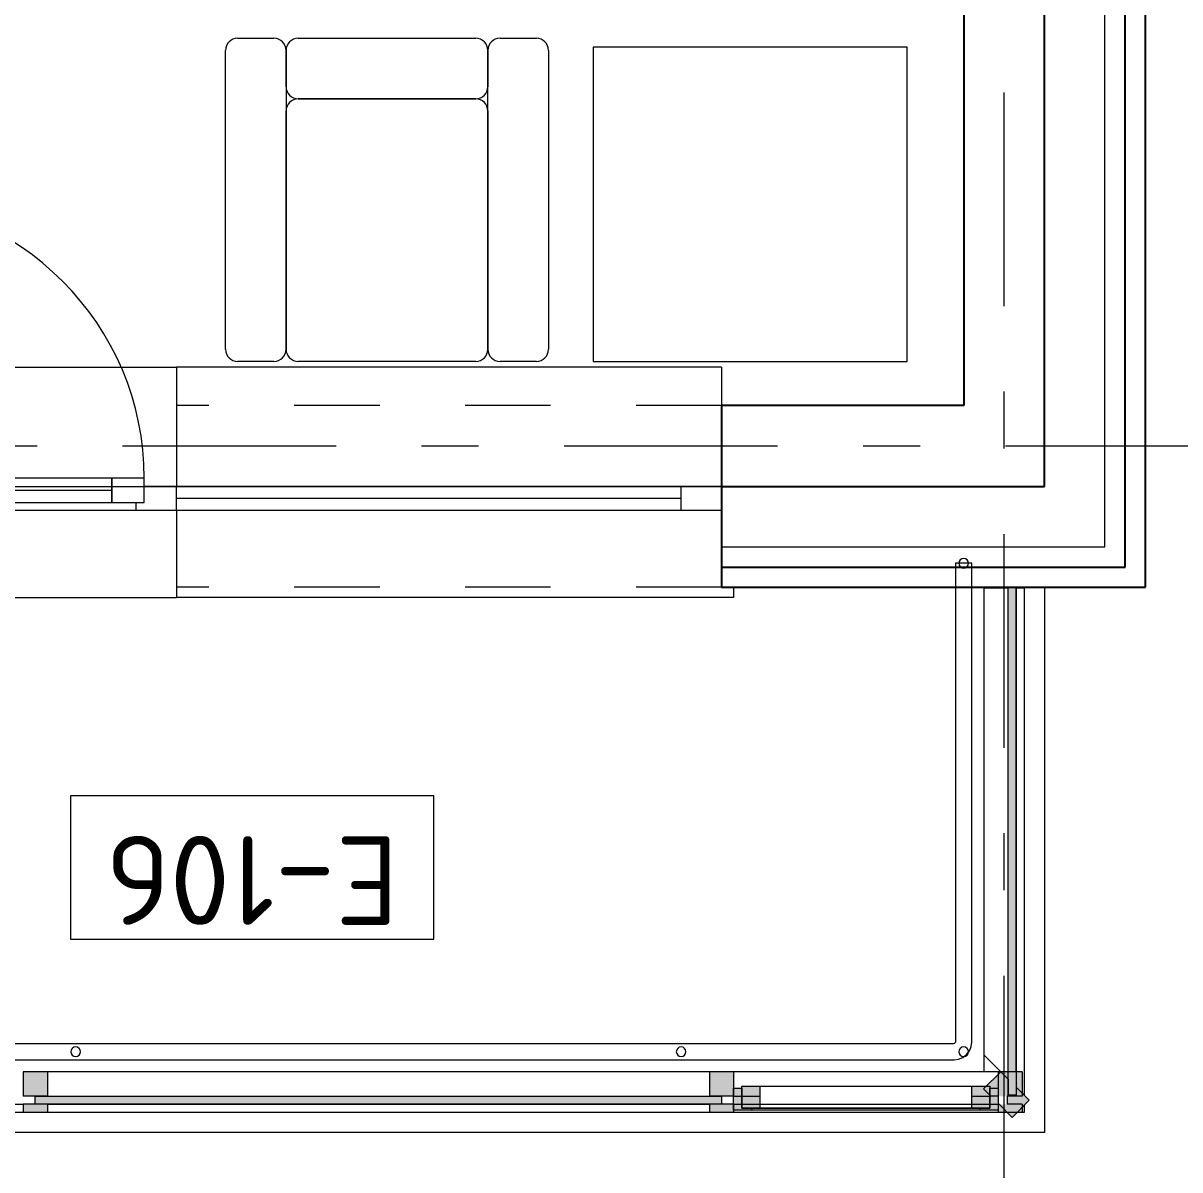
# Model space of a CAD drawing. Header units: millimetres. Extents: x 18162 to 3540582, y 72188 to 247925.
# Drawn here: x 367014 to 369879, y 76853 to 79693 of the extents above; entities that cross this region are included whole.
import ezdxf
from ezdxf.enums import TextEntityAlignment as Align

# ---------------------------------------------------------------- set-up
doc = ezdxf.new("R2010")
doc.units = ezdxf.units.MM
doc.header["$MEASUREMENT"] = 0
doc.set_wipeout_variables(frame=1)
for name, pattern in [('Dashed', [423.333333, 211.666667, -211.666667]), ('Double Dashed', [1093.611073, 529.166651, -211.666656, 141.111112, -211.666656]), ('Wipeout_Contour', [1000, 0, -1000])]:
    doc.linetypes.add(name, pattern=pattern)
for name, color, linetype in [('Archicad Windows', 7, 'Continuous'), ('Archicad Zone Stamps', 7, 'Continuous'), ('Dimensioning - General', 7, 'Continuous'), ('Finish - Wall', 7, 'Continuous'), ('Interior - Furniture', 7, 'Continuous'), ('Interior - Stair & Railing', 7, 'Continuous'), ('Model Unit - Zone A', 7, 'Continuous'), ('Structural - Bearing', 7, 'Continuous'), ('Structural - Grid', 7, 'Continuous')]:
    doc.layers.add(name, color=color, linetype=linetype)
doc.styles.add('GENERATED_STYLE_2', font='')
doc.styles.add('GENERATED_STYLE_3', font='', dxfattribs={"width": 0.8})
doc.styles.get('GENERATED_STYLE_2').set_extended_font_data('ISOCPEUR MON')
doc.styles.get('GENERATED_STYLE_3').set_extended_font_data('ISOCPEUR MON')
doc.dimstyles.new('GENERATED_STYLE__2', dxfattribs={"dimtxt": 250, "dimasz": 152, "dimexe": 0.18, "dimexo": 0.0625, "dimgap": 0, "dimtad": 1, "dimdec": 0, "dimzin": 0, "dimdsep": 46, "dimtxsty": 'GENERATED_STYLE_3', "dimblk": 'ARROWHEAD_2', "dimblk1": 'ARROWHEAD_2', "dimblk2": 'ARROWHEAD_2', "dimcen": 0.09, "dimse1": 1, "dimse2": 1, "dimclrd": 13, "dimclre": 13, "dimclrt": 13, "dimadec": 0, "dimazin": 0, "dimtfac": 1, "dimtdec": 4, "dimtmove": 0, "dimatfit": 3, "dimfxl": 1, "dimtolj": 1, "dimtzin": 0, "dimarcsym": 0})

# ---------------------------------------------------------------- blocks, each defined once
blk = doc.blocks.new('Тагт - 50%_E-106_43_3', base_point=(367581.2, 77602.1))
at = {"layer": 'Archicad Zone Stamps', "color": 7, "linetype": 'Continuous', "lineweight": 5}
for p, q in [((368031.2, 77779.5), (367131.2, 77779.5)), ((367131.2, 77779.5), (367131.2, 77424.7)), ((368031.2, 77424.7), (368031.2, 77779.5)), ((367131.2, 77424.7), (368031.2, 77424.7))]:
    blk.add_line(p, q, dxfattribs=at)
at = {"layer": 'Archicad Zone Stamps', "color": 7, "lineweight": 5, "style": 'GENERATED_STYLE_2'}
for tag, p in [('DUMMY_861', (367219, 77460.2)), ('ROOM_NUMBER', (367581.2, 77460.2))]:
    blk.add_attdef(tag, text='', height=220, rotation=180, dxfattribs=at).set_placement(p, align=Align.TOP_CENTER)
blk = doc.blocks.new('Terrace Door 01 27[21]_3', base_point=(318570.5, 0))
at = {"layer": 'Archicad Windows', "color": 7, "linetype": 'Continuous', "lineweight": 13}
for p, q in [((366624, 78565.7), (366624, 79255.7)), ((366544, 78840.7), (367394, 78840.7)), ((366544, 78840.7), (366544, 78745.7)), ((368744, 78840.7), (367394, 78840.7)), ((367394, 78840.7), (367394, 78545.7)), ((368744, 78840.7), (368744, 78745.7)), ((366544, 78545.7), (366624, 78545.7)), ((366544, 78545.7), (366544, 78485.7)), ((366704, 78505.7), (366704, 78565.7)), ((367234, 78505.7), (367234, 78565.7)), ((367394, 78545.7), (367314, 78545.7)), ((367394, 78485.7), (367394, 78545.7)), ((368644, 78545.7), (367394, 78545.7)), ((368744, 78545.7), (368644, 78545.7)), ((368644, 78485.7), (368644, 78545.7)), ((368744, 78545.7), (368744, 78485.7)), ((367234, 78535.7), (366704, 78535.7)), ((368644, 78515.7), (367394, 78515.7)), ((366644, 78485.7), (366644, 78505.7)), ((367294, 78485.7), (367294, 78505.7)), ((368744, 78485.7), (366544, 78485.7)), ((367394, 78485.7), (367394, 78270.7)), ((367394, 78485.7), (367394, 78270.7)), ((366514, 78295.7), (366514, 78270.7)), ((368774, 78295.7), (368774, 78270.7)), ((366514, 78270.7), (367394, 78270.7)), ((368774, 78270.7), (367394, 78270.7))]:
    blk.add_line(p, q, dxfattribs=at)
at = {"layer": 'Archicad Windows', "color": 7, "linetype": 'Dashed', "lineweight": 13}
for p, q in [((368744, 78745.7), (367394, 78745.7)), ((368744, 78295.7), (367394, 78295.7))]:
    blk.add_line(p, q, dxfattribs=at)
at = {"layer": 'Archicad Windows', "color": 7, "linetype": 'Continuous', "lineweight": 13, "flags": 128}
for points in [[(366704, 78505.7), (366704, 78565.7), (366624, 78565.7), (366624, 78505.7)], [(367234, 78505.7), (367234, 78565.7), (366704, 78565.7), (366704, 78505.7)], [(367314, 78505.7), (367314, 78565.7), (367234, 78565.7), (367234, 78505.7)]]:
    blk.add_lwpolyline(points, close=True, dxfattribs=at)
at = {"layer": 'Archicad Windows', "color": 7, "linetype": 'Continuous', "lineweight": 13}
blk.add_arc((366624, 78565.7), 690, 0, 90, dxfattribs=at)
blk = doc.blocks.new('Sofa 01 27[94]_3', base_point=(368315.3, 79655.2))
at = {"layer": 'Interior - Furniture', "color": 7, "linetype": 'Continuous', "lineweight": 5}
for p, q in [((367545.3, 79655.2), (367635.3, 79655.2)), ((367695.3, 79655.2), (368135.3, 79655.2)), ((368195.3, 79655.2), (368285.3, 79655.2)), ((367515.3, 78885.2), (367515.3, 79625.2)), ((367665.3, 79535.2), (367665.3, 79625.2)), ((367665.3, 79625.2), (367665.3, 78885.2)), ((368165.3, 79625.2), (368165.3, 79535.2)), ((368165.3, 78885.2), (368165.3, 79625.2)), ((368315.3, 79625.2), (368315.3, 78885.2)), ((367695.3, 79505.2), (368135.3, 79505.2)), ((367695.3, 79505.2), (368135.3, 79505.2)), ((368135.3, 79505.2), (367695.3, 79505.2)), ((367665.3, 78885.2), (367665.3, 79475.2)), ((367665.3, 78885.2), (367665.3, 79475.2)), ((368165.3, 79475.2), (368165.3, 78885.2)), ((368165.3, 79475.2), (368165.3, 78885.2)), ((367635.3, 78855.2), (367545.3, 78855.2)), ((368135.3, 78855.2), (367695.3, 78855.2)), ((368135.3, 78855.2), (367695.3, 78855.2)), ((368285.3, 78855.2), (368195.3, 78855.2))]:
    blk.add_line(p, q, dxfattribs=at)
for centre, start, end in [((367545.3, 79625.2), 90, 180), ((367635.3, 79625.2), 0, 90), ((367695.3, 79625.2), 90, 180), ((368135.3, 79625.2), 0, 90), ((368195.3, 79625.2), 90, 180), ((368285.3, 79625.2), 0, 90), ((367695.3, 79535.2), 180, 270), ((368135.3, 79535.2), 270, 0), ((367695.3, 79475.2), 90, 180), ((367695.3, 79475.2), 90, 180), ((368135.3, 79475.2), 0, 90), ((368135.3, 79475.2), 0, 90), ((367545.3, 78885.2), 180, 270), ((367635.3, 78885.2), 270, 0), ((367695.3, 78885.2), 180, 270), ((367695.3, 78885.2), 180, 270), ((368135.3, 78885.2), 270, 0), ((368135.3, 78885.2), 270, 0), ((368195.3, 78885.2), 180, 270), ((368285.3, 78885.2), 270, 0)]:
    blk.add_arc(centre, 30, start, end, dxfattribs=at)
blk = doc.blocks.new('Coffee Table 04 27[95]_3', base_point=(368425.8, 78855.2))
at = {"layer": 'Interior - Furniture', "color": 7, "linetype": 'Continuous', "lineweight": 5, "flags": 128}
blk.add_lwpolyline([(368425.8, 78855.2), (369203.6, 78855.2), (369203.6, 79633), (368425.8, 79633)], close=True, dxfattribs=at)
blk = doc.blocks.new('Standard grid marker[167]_3', base_point=(369444, 72524.1))
at = {"layer": 'Structural - Grid', "color": 13, "linetype": 'Double Dashed', "lineweight": 13}
blk.add_line((369444, 73524.1), (369444, 100185.5), dxfattribs=at)
at = {"layer": 'Structural - Grid', "color": 13, "lineweight": 13, "style": 'GENERATED_STYLE_3'}
blk.add_attdef('AC_MarkerText_1', text='', height=250, rotation=180, dxfattribs=at).set_placement((369444, 101360.5), align=Align.TOP_CENTER)
blk = doc.blocks.new('Standard grid marker[168]_3', base_point=(336732.8, 78645.7))
at = {"layer": 'Structural - Grid', "color": 13, "linetype": 'Double Dashed', "lineweight": 13}
blk.add_line((337732.8, 78645.7), (372294.9, 78645.7), dxfattribs=at)
at = {"layer": 'Structural - Grid', "color": 13, "lineweight": 13, "style": 'GENERATED_STYLE_3'}
blk.add_attdef('AC_MarkerText_1', text='', height=250, rotation=180, dxfattribs=at).set_placement((373594.9, 78520.7), align=Align.TOP_CENTER)
blk = doc.blocks.new('*D363', base_point=(318570.5, 0))
at = {"layer": 'Dimensioning - General', "color": 12, "linetype": 'Continuous', "lineweight": 35, "transparency": 16777216}
for p, q in [((372794.9, 78587.9), (372594.9, 78703.4)), ((372594.9, 78353.4), (372794.9, 78237.9))]:
    blk.add_line(p, q, dxfattribs=at)
at = {"layer": 'Dimensioning - General', "color": 13, "linetype": 'Continuous', "lineweight": 13, "transparency": 16777216}
for p, q in [((372694.9, 78645.7), (372694.9, 78295.7)), ((372544.9, 78295.7), (372844.9, 78295.7)), ((372694.9, 78295.7), (372694.9, 78197.9))]:
    blk.add_line(p, q, dxfattribs=at)
blk = doc.blocks.new('ARROWHEAD_2')
at = {"color": 0, "linetype": 'Continuous', "lineweight": 0}
for p, q in [((-0.378, -0.655), (0.378, 0.655)), ((0, 0), (-1, 0))]:
    blk.add_line(p, q, dxfattribs=at)

msp = doc.modelspace()

# ---------------------------------------------------------------- linework, layer by layer
at = {"layer": 'Finish - Wall', "color": 7, "linetype": 'Continuous', "lineweight": 13}
msp.add_line((369494, 78355.2), (369394, 78355.2), dxfattribs=at)
at = {"layer": 'Interior - Stair & Railing', "color": 7, "linetype": 'Continuous', "lineweight": 13}
for p, q in [((369324, 77211.7), (369324, 77195.7)), ((369364, 77195.7), (369364, 77211.7)), ((369323.2, 77168.3), (369322.4, 77167.3)), ((369323.6, 77169.4), (369323.2, 77168.3)), ((369323.9, 77171.6), (369323.6, 77169.4)), ((369324, 77172), (369323.9, 77171.6)), ((369324, 77195.7), (369324, 77172)), ((369362.6, 77159), (369364, 77169.4)), ((369364, 77169.4), (369364, 77195.7)), ((369302.9, 77165.7), (366510, 77165.7)), ((369317.7, 77165.7), (369302.9, 77165.7)), ((369320.2, 77166), (369317.7, 77165.7)), ((369321.4, 77166.5), (369320.2, 77166)), ((369322.4, 77167.3), (369321.4, 77166.5)), ((369350.9, 77138.7), (369358.1, 77148.1)), ((369358.1, 77148.1), (369361.4, 77156)), ((369361.4, 77156), (369362.6, 77159)), ((366510, 77125.7), (369302.9, 77125.7)), ((369302.9, 77125.7), (369319, 77125.7)), ((369319, 77125.7), (369320.3, 77125.7)), ((369320.3, 77125.7), (369330.7, 77127)), ((369330.7, 77127), (369341.6, 77131.6)), ((369341.6, 77131.6), (369350.9, 77138.7))]:
    msp.add_line(p, q, dxfattribs=at)
at = {"layer": 'Interior - Stair & Railing', "color": 7, "linetype": 'Continuous', "lineweight": 13, "flags": 128}
for points in [[(367144, 77157.7, 1), (367144, 77133.7, 1)], [(368644, 77157.7, 1), (368644, 77133.7, 1)], [(369332, 77145.7, 1), (369356, 77145.7, 1)]]:
    msp.add_lwpolyline(points, format="xyb", close=True, dxfattribs=at)
at = {"layer": 'Structural - Bearing', "color": 7, "linetype": 'Continuous', "lineweight": 13, "flags": 128}
for points in [[(339344, 96745.7), (339344, 78545.7), (369544, 78545.7), (369544, 96745.7), (356344, 96745.7), (356344, 92545.7), (353844, 92545.7), (353844, 96745.7)], [(369544, 76945.7), (366244, 76945.7), (366244, 78545.7), (369544, 78545.7)]]:
    msp.add_lwpolyline(points, close=True, dxfattribs=at)

# ---------------------------------------------------------------- block references
at = {"layer": 'Interior - Furniture', "color": 7, "linetype": 'Continuous', "lineweight": 5}
for name, p in [('Sofa 01 27[94]_3', (368315.3, 79655.2)), ('Coffee Table 04 27[95]_3', (368425.8, 78855.2))]:
    msp.add_blockref(name, p, dxfattribs=at)
at = {"layer": 'Model Unit - Zone A', "color": 7, "linetype": 'Continuous', "lineweight": 5}
msp.add_blockref('Тагт - 50%_E-106_43_3', (367581.2, 77602.1), dxfattribs=at).add_auto_attribs({'ROOM_NUMBER': 'E-106'})

# ---------------------------------------------------------------- wipeouts: each hides what was drawn before it
at = {"color": 254, "linetype": 'Wipeout_Contour', "lineweight": 0, "ltscale": 1133946.805581557}
msp.add_wipeout([(369744, 78345.7), (369794, 78295.7), (369794, 78345.7)], dxfattribs=at).dxf.layer = 'Structural - Bearing'

# ---------------------------------------------------------------- next in the draw order: wipeouts: each hides what was drawn before it
at = {"color": 254, "linetype": 'Wipeout_Contour', "lineweight": 0, "ltscale": 2265129.825728097}
msp.add_wipeout([(369474, 77095.7), (369489, 77095.7), (369489, 77043.1), (369494, 77038.1), (369494, 78295.2), (369474, 78295.2)], dxfattribs=at).dxf.layer = 'Finish - Wall'
at = {"color": 254, "linetype": 'Wipeout_Contour', "lineweight": 0, "ltscale": 1886890.858439027}
msp.add_wipeout([(369394, 77138.1), (369394, 77095.7), (369429, 77095.7), (369435, 77095.7), (369435.7, 77096.4)], dxfattribs=at).dxf.layer = 'Finish - Wall'
at = {"color": 254, "linetype": 'Wipeout_Contour', "lineweight": 0, "ltscale": 1503516.5423812}
msp.add_wipeout([(368714, 77035.7), (368714, 77095.7), (367074, 77095.7), (367074, 77035.7)], dxfattribs=at).dxf.layer = 'Finish - Wall'
at = {"color": 254, "linetype": 'Wipeout_Contour', "lineweight": 0, "ltscale": 1498740.0041389}
msp.add_wipeout([(366359, 77015.7), (366359, 76995.7), (367014, 76995.7), (367014, 77015.7)], dxfattribs=at).dxf.layer = 'Finish - Wall'
at = {"color": 254, "linetype": 'Wipeout_Contour', "lineweight": 0, "ltscale": 1503467.349778913}
msp.add_wipeout([(367074, 77015.7), (367074, 76995.7), (368714, 76995.7), (368714, 77015.7)], dxfattribs=at).dxf.layer = 'Finish - Wall'
at = {"color": 254, "linetype": 'Wipeout_Contour', "lineweight": 0, "ltscale": 1508195.095330404}
msp.add_wipeout([(368774, 77015.7), (368774, 76995.7), (369429, 76995.7), (369429, 77015.7)], dxfattribs=at).dxf.layer = 'Finish - Wall'
at = {"color": 254, "linetype": 'Wipeout_Contour', "lineweight": 0, "ltscale": 1509721.234123677}
msp.add_wipeout([(369494, 77013.2), (369489, 77008.2), (369489, 77000.7), (369494, 76995.7)], dxfattribs=at).dxf.layer = 'Finish - Wall'
at = {"color": 254, "linetype": 'Wipeout_Contour', "lineweight": 0, "ltscale": 1133831.160145486}
msp.add_wipeout([(369694, 78395.7), (369744, 78345.7), (369744, 78395.7)], dxfattribs=at).dxf.layer = 'Structural - Bearing'

# ---------------------------------------------------------------- next in the draw order: linework, layer by layer
at = {"layer": 'Finish - Wall', "color": 7, "linetype": 'Continuous', "lineweight": 13}
for p, q in [((369494, 78355.2), (369494, 78295.2)), ((367074, 77095.7), (367014, 77095.7)), ((369489, 77095.7), (369489, 77035.7)), ((369474, 77058.1), (369474, 77038.1)), ((369474, 77058.1), (369506.4, 77025.7)), ((367074, 76995.7), (367014, 76995.7)), ((368774, 76995.7), (368714, 76995.7))]:
    msp.add_line(p, q, dxfattribs=at)
at = {"layer": 'Finish - Wall', "color": 7, "linetype": 'Continuous', "lineweight": 13, "flags": 128}
for points in [[(369494, 78295.2), (369494, 77038.1)], [(368714, 77095.7), (367074, 77095.7)], [(367014, 76995.7), (366359, 76995.7)], [(368714, 76995.7), (367074, 76995.7)], [(369429, 76995.7), (368774, 76995.7)]]:
    msp.add_lwpolyline(points, dxfattribs=at)

# ---------------------------------------------------------------- next in the draw order: wipeouts: each hides what was drawn before it
at = {"color": 254, "linetype": 'Wipeout_Contour', "lineweight": 0, "ltscale": 2262957.004620606}
msp.add_wipeout([(368774, 77035.7), (369411.5, 77035.7), (369393.3, 77054), (369429, 77089.7), (369429, 77095.7), (368774, 77095.7)], dxfattribs=at).dxf.layer = 'Finish - Wall'
at = {"color": 254, "linetype": 'Wipeout_Contour', "lineweight": 0, "ltscale": 1498770.987480407}
msp.add_wipeout([(367044, 77035.7), (366336.4, 77035.7), (366336.4, 77015.7), (367044, 77015.7)], dxfattribs=at).dxf.layer = 'Finish - Wall'
at = {"color": 254, "linetype": 'Wipeout_Contour', "lineweight": 0, "ltscale": 1132284.507672504}
msp.add_wipeout([(369494, 76995.7), (369489, 77000.7), (369489, 76995.7)], dxfattribs=at).dxf.layer = 'Finish - Wall'
at = {"color": 254, "linetype": 'Wipeout_Contour', "lineweight": 0, "ltscale": 1133659.268956681}
msp.add_wipeout([(369544, 78545.7), (369694, 78395.7), (369694, 78545.7)], dxfattribs=at).dxf.layer = 'Structural - Bearing'

# ---------------------------------------------------------------- next in the draw order: linework, layer by layer
at = {"layer": 'Finish - Wall', "color": 7, "linetype": 'Continuous', "lineweight": 13}
for p, q in [((367014, 77095.7), (367014, 77035.7)), ((368774, 77095.7), (368714, 77095.7)), ((367014, 77015.7), (367014, 76995.7)), ((369489, 77015.7), (369489, 76995.7)), ((369489, 76995.7), (369429, 76995.7))]:
    msp.add_line(p, q, dxfattribs=at)
at = {"layer": 'Finish - Wall', "color": 7, "linetype": 'Continuous', "lineweight": 13, "flags": 128}
for points in [[(366359, 77015.7), (367014, 77015.7)], [(369494, 77013.2), (369494, 76995.7)], [(369494, 76995.7), (369489, 76995.7)]]:
    msp.add_lwpolyline(points, dxfattribs=at)

# ---------------------------------------------------------------- next in the draw order: wipeouts: each hides what was drawn before it
at = {"color": 254, "linetype": 'Wipeout_Contour', "lineweight": 0, "ltscale": 1887428.554113919}
msp.add_wipeout([(369454, 78295.2), (369394, 78295.2), (369394, 77138.1), (369436.4, 77095.7), (369454, 77095.7)], dxfattribs=at).dxf.layer = 'Finish - Wall'
at = {"color": 254, "linetype": 'Wipeout_Contour', "lineweight": 0, "ltscale": 1503483.753045687}
msp.add_wipeout([(368744, 77035.7), (367044, 77035.7), (367044, 77015.7), (368744, 77015.7)], dxfattribs=at).dxf.layer = 'Finish - Wall'
at = {"color": 254, "linetype": 'Wipeout_Contour', "lineweight": 0, "ltscale": 1133284.623312124}
msp.add_wipeout([(369344, 78745.7), (369544, 78545.7), (369544, 78745.7)], dxfattribs=at).dxf.layer = 'Structural - Bearing'

# ---------------------------------------------------------------- next in the draw order: hatches: boundary and pattern name
at = {"layer": 'Finish - Wall', "linetype": 'Continuous', "lineweight": 9}
for points in [[(367074, 77035.7), (367074, 77095.7), (367014, 77095.7), (367014, 77035.7)], [(367074, 77015.7), (367014, 77015.7), (367014, 76995.7), (367074, 76995.7)]]:
    msp.add_hatch(color=7, dxfattribs=at).paths.add_polyline_path(points)

# ---------------------------------------------------------------- next in the draw order: linework, layer by layer
at = {"layer": 'Finish - Wall', "color": 7, "linetype": 'Continuous', "lineweight": 13}
for p, q in [((369394, 78355.2), (369394, 78295.2)), ((367074, 77095.7), (367074, 77035.7)), ((368714, 77095.7), (368714, 77035.7)), ((369435.7, 77096.4), (369393.3, 77054)), ((367074, 77035.7), (367014, 77035.7)), ((367074, 77015.7), (367014, 77015.7)), ((367074, 77015.7), (367074, 76995.7)), ((368714, 77015.7), (368714, 76995.7))]:
    msp.add_line(p, q, dxfattribs=at)
at = {"layer": 'Finish - Wall', "color": 7, "linetype": 'Continuous', "lineweight": 13, "flags": 128}
for points in [[(369394, 78295.2), (369394, 77138.1)], [(369394, 77138.1), (369394, 77095.7)], [(369435.7, 77096.4), (369394, 77138.1)], [(369429, 77095.7), (368774, 77095.7)], [(367074, 77035.7), (368714, 77035.7)], [(367074, 77015.7), (368714, 77015.7)]]:
    msp.add_lwpolyline(points, dxfattribs=at)

# ---------------------------------------------------------------- next in the draw order: wipeouts: each hides what was drawn before it
at = {"color": 254, "linetype": 'Wipeout_Contour', "lineweight": 0, "ltscale": 1510190.033286972}
msp.add_wipeout([(369474, 78315.2), (369454, 78315.2), (369454, 77095.7), (369474, 77095.7)], dxfattribs=at).dxf.layer = 'Finish - Wall'
at = {"color": 254, "linetype": 'Wipeout_Contour', "lineweight": 0, "ltscale": 1508196.900325354}
msp.add_wipeout([(368744, 77015.7), (369451.5, 77015.7), (369451.5, 77035.7), (368744, 77035.7)], dxfattribs=at).dxf.layer = 'Finish - Wall'

# ---------------------------------------------------------------- next in the draw order: hatches: boundary and pattern name
at = {"layer": 'Finish - Wall', "linetype": 'Continuous', "lineweight": 9}
for points in [[(369454, 78315.2), (369474, 78315.2), (369474, 78295.2), (369494, 78295.2), (369494, 78355.2), (369394, 78355.2), (369394, 78295.2), (369454, 78295.2)], [(368774, 77035.7), (368774, 77095.7), (368714, 77095.7), (368714, 77035.7)], [(369489, 77035.7), (369489, 77095.7), (369429, 77095.7), (369429, 77035.7)], [(368774, 77015.7), (368714, 77015.7), (368714, 76995.7), (368774, 76995.7)], [(369489, 77015.7), (369429, 77015.7), (369429, 76995.7), (369489, 76995.7)]]:
    msp.add_hatch(color=7, dxfattribs=at).paths.add_polyline_path(points)
at = {"layer": 'Finish - Wall', "linetype": 'Continuous', "lineweight": 13}
for points in [[(369474, 77038.1), (369474, 78315.2), (369454, 78315.2), (369454, 77038.1)], [(367044, 77015.7), (368744, 77015.7), (368744, 77035.7), (367044, 77035.7)]]:
    msp.add_hatch(color=7, dxfattribs=at).paths.add_polyline_path(points)

# ---------------------------------------------------------------- next in the draw order: linework, layer by layer
at = {"layer": 'Finish - Wall', "color": 7, "linetype": 'Continuous', "lineweight": 13}
for p, q in [((369454, 78315.2), (369454, 78295.2)), ((369474, 78315.2), (369454, 78315.2)), ((369474, 78315.2), (369474, 78295.2)), ((369454, 78295.2), (369394, 78295.2)), ((369494, 78295.2), (369474, 78295.2)), ((368774, 77095.7), (368774, 77035.7)), ((369429, 77095.7), (369429, 77035.7)), ((369489, 77095.7), (369429, 77095.7)), ((369435.7, 77096.4), (369454, 77078.1)), ((369393.3, 77054), (369411.5, 77035.7)), ((369454, 77078.1), (369454, 77038.1)), ((368774, 77035.7), (368714, 77035.7)), ((369429, 77035.7), (369411.5, 77035.7)), ((369451.5, 77035.7), (369451.5, 77015.7)), ((369489, 77035.7), (369451.5, 77035.7)), ((369474, 77038.1), (369454, 77038.1)), ((369506.4, 77025.7), (369464, 76983.2)), ((368774, 77015.7), (368714, 77015.7)), ((368774, 77015.7), (368774, 76995.7)), ((369429, 77015.7), (369429, 76995.7)), ((369431.5, 77015.7), (369429, 77015.7)), ((369431.5, 77015.7), (369464, 76983.2)), ((369489, 77015.7), (369451.5, 77015.7))]:
    msp.add_line(p, q, dxfattribs=at)
at = {"layer": 'Finish - Wall', "color": 7, "linetype": 'Continuous', "lineweight": 13, "flags": 128}
for points in [[(369474, 77038.1), (369454, 77038.1), (369454, 78315.2), (369474, 78315.2)], [(367044, 77015.7), (367044, 77035.7), (368744, 77035.7), (368744, 77015.7)]]:
    msp.add_lwpolyline(points, close=True, dxfattribs=at)
for points in [[(369454, 77095.7), (369454, 78295.2)], [(369474, 77095.7), (369474, 78295.2)], [(368774, 77035.7), (369411.5, 77035.7)], [(368774, 77015.7), (369429, 77015.7)]]:
    msp.add_lwpolyline(points, dxfattribs=at)

# ---------------------------------------------------------------- next in the draw order: wipeouts: each hides what was drawn before it
at = {"color": 254, "linetype": 'Wipeout_Contour', "lineweight": 0, "ltscale": 1508217.559685231}
msp.add_wipeout([(368839, 77005.7), (369364, 77005.7), (369364, 77060.7), (368839, 77060.7)], dxfattribs=at).dxf.layer = 'Archicad Windows'
at = {"color": 254, "linetype": 'Wipeout_Contour', "lineweight": 0, "ltscale": 1509835.768417903}
msp.add_wipeout([(368744, 78345.7), (368744, 78295.7), (369744, 78295.7), (369744, 78345.7)], dxfattribs=at).dxf.layer = 'Structural - Bearing'

# ---------------------------------------------------------------- next in the draw order: linework, layer by layer
at = {"layer": 'Archicad Windows', "color": 7, "linetype": 'Continuous', "lineweight": 13}
msp.add_line((368839, 77060.7), (369364, 77060.7), dxfattribs=at)
at = {"layer": 'Structural - Bearing', "color": 7, "linetype": 'Continuous', "lineweight": 25}
msp.add_line((368744, 78295.7), (368774, 78295.7), dxfattribs=at)

# ---------------------------------------------------------------- next in the draw order: wipeouts: each hides what was drawn before it
at = {"color": 254, "linetype": 'Wipeout_Contour', "lineweight": 0, "ltscale": 1508193.046547185}
msp.add_wipeout([(369384, 77000.7), (369384, 77005.7), (368819, 77005.7), (368819, 77000.7)], dxfattribs=at).dxf.layer = 'Archicad Windows'
at = {"color": 254, "linetype": 'Wipeout_Contour', "lineweight": 0, "ltscale": 1509779.453757781}
msp.add_wipeout([(369694, 78395.7), (368744, 78395.7), (368744, 78345.7), (369694, 78345.7)], dxfattribs=at).dxf.layer = 'Structural - Bearing'
at = {"color": 254, "linetype": 'Wipeout_Contour', "lineweight": 0, "ltscale": 1133888.301237589}
msp.add_wipeout([(369744, 78295.7), (369794, 78295.7), (369744, 78345.7)], dxfattribs=at).dxf.layer = 'Structural - Bearing'

# ---------------------------------------------------------------- next in the draw order: hatches: boundary and pattern name
at = {"layer": 'Archicad Windows', "linetype": 'Continuous', "lineweight": 9}
for points in [[(368774, 77055.7), (368774, 77000.7), (368819, 77000.7), (368819, 77005.7), (368794, 77005.7), (368794, 77055.7)], [(368794, 77060.7), (368794, 77005.7), (368839, 77005.7), (368839, 77060.7)], [(369409, 77005.7), (369409, 77060.7), (369364, 77060.7), (369364, 77005.7)], [(369429, 77000.7), (369429, 77055.7), (369409, 77055.7), (369409, 77005.7), (369384, 77005.7), (369384, 77000.7)]]:
    msp.add_hatch(color=7, dxfattribs=at).paths.add_polyline_path(points)
at = {"layer": 'Finish - Wall', "linetype": 'Continuous', "lineweight": 9}
msp.add_hatch(color=7, dxfattribs=at).paths.add_polyline_path([(369431.5, 77015.7), (369464, 76983.2), (369506.4, 77025.7), (369474, 77058.1), (369474, 77038.1), (369454, 77038.1), (369454, 77078.1), (369435.7, 77096.4), (369393.3, 77054), (369411.5, 77035.7), (369451.5, 77035.7), (369451.5, 77015.7)])

# ---------------------------------------------------------------- next in the draw order: linework, layer by layer
at = {"layer": 'Archicad Windows', "color": 7, "linetype": 'Continuous', "lineweight": 13}
for p, q in [((368839, 77015.7), (369364, 77015.7)), ((369364, 77005.7), (368839, 77005.7))]:
    msp.add_line(p, q, dxfattribs=at)
at = {"layer": 'Archicad Windows', "color": 7, "linetype": 'Continuous', "lineweight": 13, "flags": 128}
for points in [[(368774, 77055.7), (368794, 77055.7), (368794, 77005.7), (368819, 77005.7), (368819, 77000.7), (368774, 77000.7)], [(368794, 77060.7), (368839, 77060.7), (368839, 77005.7), (368794, 77005.7)], [(369409, 77005.7), (369364, 77005.7), (369364, 77060.7), (369409, 77060.7)], [(369429, 77000.7), (369384, 77000.7), (369384, 77005.7), (369409, 77005.7), (369409, 77055.7), (369429, 77055.7)], [(369384, 77000.7), (368819, 77000.7), (368819, 77005.7), (369384, 77005.7)]]:
    msp.add_lwpolyline(points, close=True, dxfattribs=at)
at = {"layer": 'Interior - Stair & Railing', "color": 7, "linetype": 'Continuous', "lineweight": 13}
for p, q in [((369364, 78355.2), (369324, 78355.2)), ((369324, 78355.2), (369324, 77211.7)), ((369364, 77211.7), (369364, 78355.2))]:
    msp.add_line(p, q, dxfattribs=at)
at = {"layer": 'Interior - Stair & Railing', "color": 7, "linetype": 'Continuous', "lineweight": 13, "flags": 128}
msp.add_lwpolyline([(369332, 78355.2, 1), (369356, 78355.2, 1)], format="xyb", close=True, dxfattribs=at)
at = {"layer": 'Structural - Bearing', "color": 7, "linetype": 'Continuous', "lineweight": 25, "flags": 128}
for points in [[(369794, 78295.7), (369794, 78345.7)], [(368774, 78295.7), (369794, 78295.7)]]:
    msp.add_lwpolyline(points, dxfattribs=at)

# ---------------------------------------------------------------- next in the draw order: wipeouts: each hides what was drawn before it
at = {"color": 254, "linetype": 'Wipeout_Contour', "lineweight": 0, "ltscale": 1509569.124374665}
msp.add_wipeout([(369544, 78545.7), (368744, 78545.7), (368744, 78395.7), (369544, 78395.7)], dxfattribs=at).dxf.layer = 'Structural - Bearing'
at = {"color": 254, "linetype": 'Wipeout_Contour', "lineweight": 0, "ltscale": 1133772.649569439}
msp.add_wipeout([(369694, 78395.7), (369694, 78345.7), (369744, 78345.7)], dxfattribs=at).dxf.layer = 'Structural - Bearing'

# ---------------------------------------------------------------- next in the draw order: linework, layer by layer
at = {"layer": 'Structural - Bearing', "color": 7, "linetype": 'Continuous', "lineweight": 25}
for p, q in [((369744, 78345.7), (369744, 78395.7)), ((368744, 78345.7), (369694, 78345.7)), ((369694, 78345.7), (369744, 78345.7))]:
    msp.add_line(p, q, dxfattribs=at)

# ---------------------------------------------------------------- next in the draw order: wipeouts: each hides what was drawn before it
at = {"color": 254, "linetype": 'Wipeout_Contour', "lineweight": 0, "ltscale": 1509323.618502655}
msp.add_wipeout([(368744, 78745.7), (368744, 78545.7), (369344, 78545.7), (369344, 78745.7)], dxfattribs=at).dxf.layer = 'Structural - Bearing'
at = {"color": 254, "linetype": 'Wipeout_Contour', "lineweight": 0, "ltscale": 1133482.158788793}
msp.add_wipeout([(369544, 78545.7), (369544, 78395.7), (369694, 78395.7)], dxfattribs=at).dxf.layer = 'Structural - Bearing'

# ---------------------------------------------------------------- next in the draw order: linework, layer by layer
at = {"layer": 'Structural - Bearing', "color": 7, "linetype": 'Continuous', "lineweight": 25}
msp.add_line((368744, 78745.7), (368744, 78295.7), dxfattribs=at)
at = {"layer": 'Structural - Bearing', "color": 7, "linetype": 'Continuous', "lineweight": 13}
for p, q in [((369694, 78395.7), (369694, 78545.7)), ((368744, 78395.7), (369544, 78395.7)), ((369544, 78395.7), (369694, 78395.7))]:
    msp.add_line(p, q, dxfattribs=at)
at = {"layer": 'Structural - Bearing', "color": 7, "linetype": 'Continuous', "lineweight": 25}
msp.add_point((368744, 78745.7), dxfattribs=at)

# ---------------------------------------------------------------- next in the draw order: block references
at = {"layer": 'Archicad Windows', "color": 7, "linetype": 'Continuous', "lineweight": 13}
msp.add_blockref('Terrace Door 01 27[21]_3', (318570.5, 0), dxfattribs=at)

# ---------------------------------------------------------------- next in the draw order: wipeouts: each hides what was drawn before it
at = {"color": 254, "linetype": 'Wipeout_Contour', "lineweight": 0, "ltscale": 1513565.970251363}
msp.add_wipeout([(369744, 82245.7), (369744, 78345.7), (369794, 78345.7), (369794, 82245.7)], dxfattribs=at).dxf.layer = 'Structural - Bearing'
at = {"color": 254, "linetype": 'Wipeout_Contour', "lineweight": 0, "ltscale": 1133048.134297963}
msp.add_wipeout([(369344, 78545.7), (369544, 78545.7), (369344, 78745.7)], dxfattribs=at).dxf.layer = 'Structural - Bearing'

# ---------------------------------------------------------------- next in the draw order: linework, layer by layer
at = {"layer": 'Structural - Bearing', "color": 7, "linetype": 'Continuous', "lineweight": 25}
for p, q in [((369544, 78545.7), (369544, 78745.7)), ((368744, 78545.7), (369344, 78545.7)), ((369344, 78545.7), (369544, 78545.7))]:
    msp.add_line(p, q, dxfattribs=at)
at = {"layer": 'Structural - Bearing', "color": 7, "linetype": 'Continuous', "lineweight": 25, "flags": 128}
for points in [[(369794, 78345.7), (369794, 82245.7)], [(369344, 78745.7), (368744, 78745.7)]]:
    msp.add_lwpolyline(points, dxfattribs=at)

# ---------------------------------------------------------------- next in the draw order: dimensions: what is measured, and where the dimension line sits
at = {"layer": 'Dimensioning - General', "color": 13, "linetype": 'Continuous', "lineweight": 13}
dim = msp.add_linear_dim(base=(372694.9, 78295.7), p1=(373294.9, 78645.7), p2=(369794, 78295.7), angle=270, dimstyle='GENERATED_STYLE__2', dxfattribs=at)
dim.commit()
dim.dimension.update_dxf_attribs({"geometry": '*D363', "text_midpoint": (372869.9, 78837.2), "dimtype": 160, "text_rotation": 270})

# ---------------------------------------------------------------- next in the draw order: wipeouts: each hides what was drawn before it
at = {"color": 254, "linetype": 'Wipeout_Contour', "lineweight": 0, "ltscale": 1513391.264767927}
msp.add_wipeout([(369694, 82245.7), (369694, 78395.7), (369744, 78395.7), (369744, 82245.7)], dxfattribs=at).dxf.layer = 'Structural - Bearing'

# ---------------------------------------------------------------- next in the draw order: linework, layer by layer
at = {"layer": 'Structural - Bearing', "color": 7, "linetype": 'Continuous', "lineweight": 25}
for p, q in [((369744, 78395.7), (369744, 82245.7)), ((369744, 78345.7), (369744, 78395.7))]:
    msp.add_line(p, q, dxfattribs=at)

# ---------------------------------------------------------------- next in the draw order: wipeouts: each hides what was drawn before it
at = {"color": 254, "linetype": 'Wipeout_Contour', "lineweight": 0, "ltscale": 1891697.428579328}
msp.add_wipeout([(369544, 78545.7), (369694, 78545.7), (369694, 82245.7), (369594, 82245.7), (369544, 82245.7)], dxfattribs=at).dxf.layer = 'Structural - Bearing'

# ---------------------------------------------------------------- next in the draw order: linework, layer by layer
at = {"layer": 'Structural - Bearing', "color": 7, "linetype": 'Continuous', "lineweight": 13}
for p, q in [((369694, 78545.7), (369694, 82245.7)), ((369694, 78395.7), (369694, 78545.7))]:
    msp.add_line(p, q, dxfattribs=at)

# ---------------------------------------------------------------- next in the draw order: wipeouts: each hides what was drawn before it
at = {"color": 254, "linetype": 'Wipeout_Contour', "lineweight": 0, "ltscale": 1512461.985588643}
msp.add_wipeout([(369544, 82245.7), (369344, 82245.7), (369344, 78745.7), (369544, 78745.7)], dxfattribs=at).dxf.layer = 'Structural - Bearing'

# ---------------------------------------------------------------- next in the draw order: linework, layer by layer
at = {"layer": 'Structural - Bearing', "color": 7, "linetype": 'Continuous', "lineweight": 25}
for p, q in [((369544, 78745.7), (369544, 82245.7)), ((369544, 78545.7), (369544, 78745.7))]:
    msp.add_line(p, q, dxfattribs=at)
at = {"layer": 'Structural - Bearing', "color": 7, "linetype": 'Continuous', "lineweight": 25, "flags": 128}
msp.add_lwpolyline([(369344, 82245.7), (369344, 78745.7)], dxfattribs=at)

# ---------------------------------------------------------------- next in the draw order: block references
at = {"layer": 'Structural - Grid', "color": 13, "linetype": 'Continuous', "lineweight": 13}
for name, p in [('Standard grid marker[167]_3', (369444, 72524.1)), ('Standard grid marker[168]_3', (336732.8, 78645.7))]:
    msp.add_blockref(name, p, dxfattribs=at)

doc.saveas('drawing.dxf')
